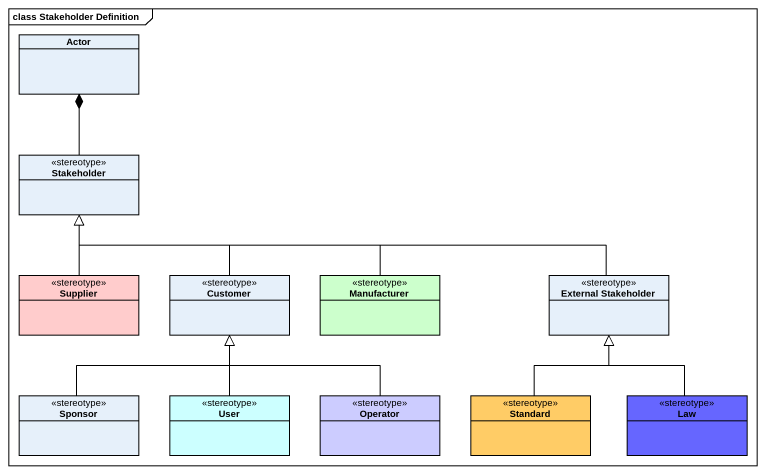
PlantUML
@startuml
mainframe class Stakeholder Definition
hide circle
hide empty members
class "Actor" as Actor_
class Stakeholder <<stereotype>>
class Supplier <<stereotype>> #FFCCCC
class Customer <<stereotype>>
class Manufacturer <<stereotype>> #CCFFCC
class "External Stakeholder" as External_Stakeholder <<stereotype>>
class Sponsor <<stereotype>>
class User <<stereotype>> #CCFFFF
class Operator <<stereotype>> #CCCCFF
class Standard <<stereotype>> #FFCC66
class Law <<stereotype>> #6666FF
Stakeholder -up-* Actor_
Supplier -up-|> Stakeholder
Customer -up-|> Stakeholder
Manufacturer -left-|> Stakeholder
External_Stakeholder -left-|> Stakeholder
Sponsor -up-|> Customer
User -up-|> Customer
Operator -up-|> Customer
Standard -up-|> External_Stakeholder
Law -up-|> External_Stakeholder
@enduml
